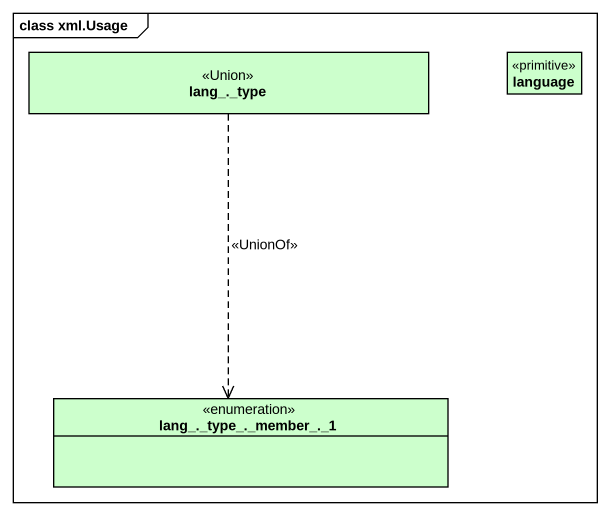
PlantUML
@startuml
mainframe class xml.Usage
hide circle
hide empty members
class "lang_._type" as lang_type <<Union>> #CCFFCC
class language <<primitive>> #CCFFCC
enum "lang_._type_._member_._1" as lang_type_member_1 #CCFFCC
lang_type ..> lang_type_member_1 : <<UnionOf>>
@enduml
